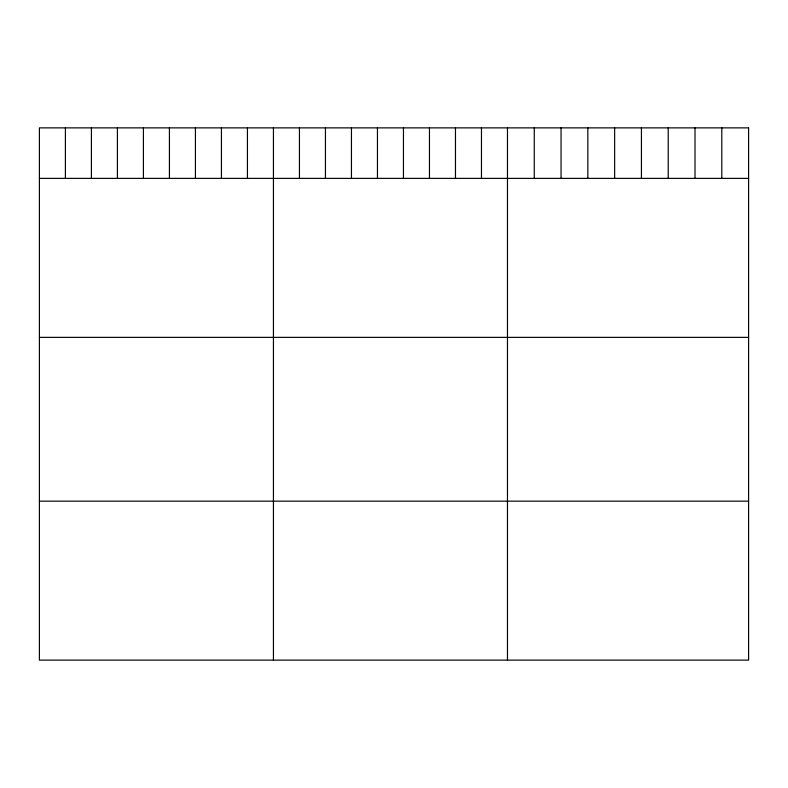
<?xml version="1.0" encoding="UTF-8"?>
<svg xmlns="http://www.w3.org/2000/svg" width="788" height="788" viewBox="0 0 788 788"><rect width="100%" height="100%" fill="white"/><g stroke="black" fill="none" stroke-linecap="round" stroke-linejoin="round"><path stroke-width="1.18" d="M39.4 178.383L748.6 178.383M39.4 337.363L748.6 337.363M39.4 501.158L748.6 501.158M721.808 127.873L721.808 178.383M695.016 127.873L695.016 178.383M668.224 127.873L668.224 178.383M641.432 127.873L641.432 178.383M614.64 127.873L614.64 178.383M587.848 127.873L587.848 178.383M561.056 127.873L561.056 178.383M534.264 127.873L534.264 178.383M507.472 127.873L507.472 660.127M481.468 127.873L481.468 178.383M455.464 127.873L455.464 178.383M429.46 127.873L429.46 178.383M403.456 127.873L403.456 178.383M377.452 127.873L377.452 178.383M351.448 127.873L351.448 178.383M325.444 127.873L325.444 178.383M299.44 127.873L299.44 178.383M273.436 127.873L273.436 660.127M247.432 127.873L247.432 178.383M221.428 127.873L221.428 178.383M195.424 127.873L195.424 178.383M169.42 127.873L169.42 178.383M143.416 127.873L143.416 178.383M117.412 127.873L117.412 178.383M91.408 127.873L91.408 178.383M65.404 127.873L65.404 178.383M748.6 127.873L39.4 127.873L39.4 660.127L748.6 660.127L748.6 127.873"/></g></svg>
